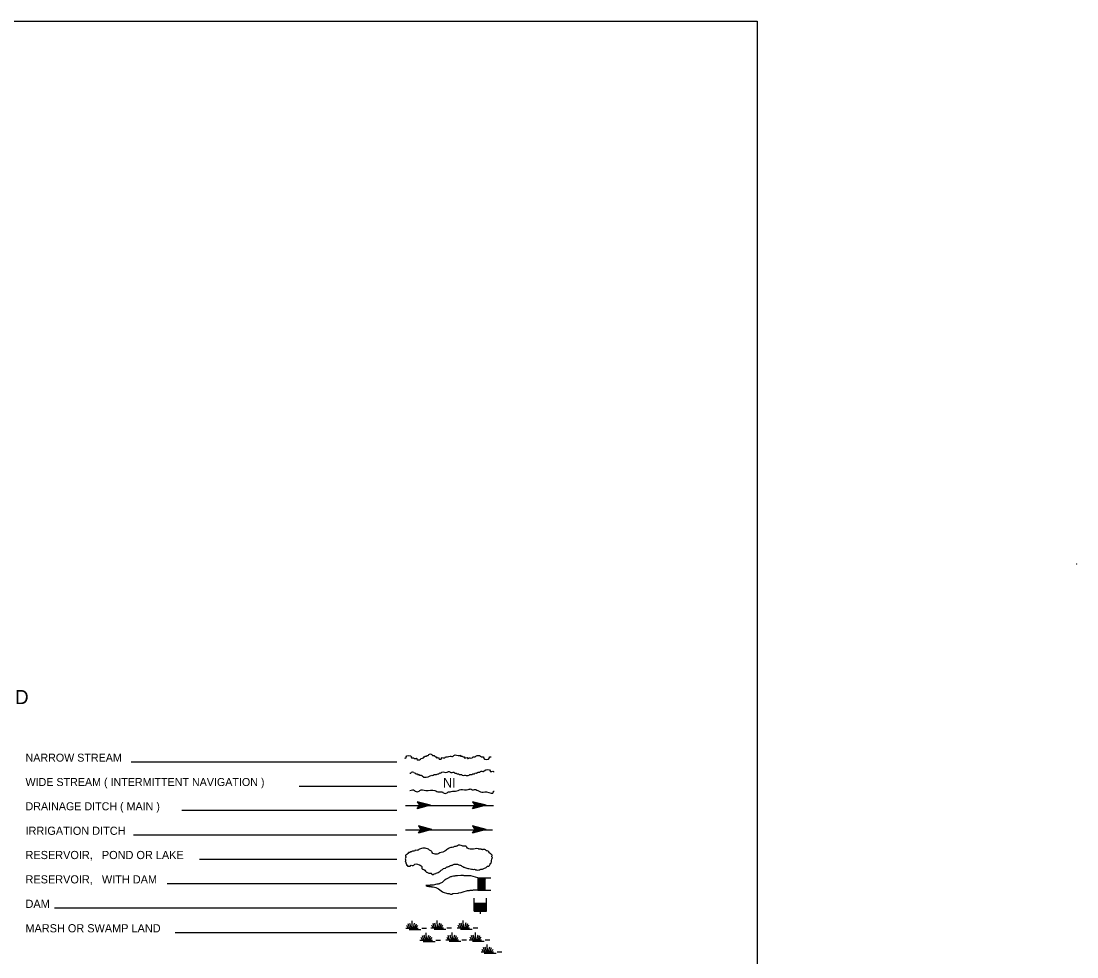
# Model space of a CAD drawing. Extents: x 857948 to 1381847, y 16167629 to 16572611.
# Drawn here: x 1325771 to 1381847, y 16328981 to 16378690 of the extents above; entities that cross this region are included whole.
import ezdxf

# ---------------------------------------------------------------- set-up
doc = ezdxf.new("R2010")
doc.units = 0
doc.layers.add('L1', color=7, linetype='Continuous')
doc.layers.add('L23', color=7, linetype='Continuous')

msp = doc.modelspace()

# ---------------------------------------------------------------- linework, layer by layer
at = {"layer": 'L1'}
for p, q in [((1381832, 16349858), (1381847, 16349858)), ((1381840, 16349851), (1381840, 16349865)), ((1381840, 16349858), (1381840, 16349858))]:
    msp.add_line(p, q, dxfattribs=at)
at = {"layer": 'L23'}
for p, q in [((1063280, 16378690), (1364867, 16378690)), ((1364867, 16378690), (1364867, 16202155)), ((1331623, 16339351), (1345726, 16339351)), ((1340541, 16338058), (1345726, 16338058)), ((1334300, 16336769), (1345726, 16336769)), ((1346180, 16337018), (1350858, 16337018)), ((1347521, 16337033), (1346813, 16337218)), ((1346813, 16337218), (1346930, 16337033)), ((1347521, 16337033), (1346813, 16336843)), ((1346813, 16336843), (1346930, 16337033)), ((1347415, 16337018), (1346856, 16336875)), ((1347442, 16337044), (1346866, 16337186)), ((1347341, 16337028), (1346866, 16336891)), ((1347363, 16337044), (1346872, 16337165)), ((1347257, 16337018), (1346882, 16336933)), ((1347273, 16337044), (1346908, 16337134)), ((1347183, 16337028), (1346908, 16336970)), ((1347056, 16337018), (1346914, 16336986)), ((1347183, 16337049), (1346924, 16337091)), ((1347521, 16337033), (1346930, 16337033)), ((1347072, 16337044), (1346940, 16337065)), ((1346982, 16337044), (1346940, 16337049)), ((1347014, 16337018), (1346940, 16337018)), ((1347204, 16337033), (1347014, 16337033)), ((1347141, 16337033), (1347014, 16337033)), ((1350467, 16337033), (1349754, 16337218)), ((1349754, 16337218), (1349876, 16337033)), ((1350467, 16337033), (1349754, 16336843)), ((1349754, 16336843), (1349876, 16337033)), ((1350356, 16337018), (1349797, 16336875)), ((1350383, 16337044), (1349807, 16337186)), ((1350282, 16337028), (1349807, 16336891)), ((1350309, 16337044), (1349812, 16337165)), ((1350198, 16337018), (1349823, 16336933)), ((1350214, 16337044), (1349849, 16337134)), ((1350124, 16337028), (1349849, 16336970)), ((1349997, 16337018), (1349855, 16336986)), ((1350124, 16337049), (1349865, 16337091)), ((1350467, 16337033), (1349876, 16337033)), ((1350013, 16337044), (1349881, 16337065)), ((1349923, 16337044), (1349881, 16337049)), ((1349955, 16337018), (1349881, 16337018)), ((1350150, 16337033), (1349955, 16337033)), ((1350082, 16337033), (1349955, 16337033)), ((1346180, 16335724), (1350816, 16335724)), ((1347590, 16335750), (1346882, 16335935)), ((1346882, 16335935), (1346998, 16335750)), ((1347590, 16335750), (1346882, 16335560)), ((1346882, 16335560), (1346998, 16335750)), ((1347484, 16335734), (1346924, 16335592)), ((1347505, 16335761), (1346930, 16335903)), ((1347405, 16335745), (1346930, 16335608)), ((1347431, 16335761), (1346940, 16335882)), ((1347326, 16335734), (1346951, 16335650)), ((1347341, 16335761), (1346972, 16335851)), ((1347246, 16335745), (1346972, 16335682)), ((1347125, 16335734), (1346982, 16335703)), ((1347246, 16335766), (1346988, 16335808)), ((1347590, 16335750), (1346998, 16335750)), ((1347141, 16335761), (1347009, 16335782)), ((1347046, 16335761), (1347009, 16335766)), ((1347083, 16335734), (1347009, 16335734)), ((1347273, 16335750), (1347083, 16335750)), ((1347204, 16335750), (1347083, 16335750)), ((1350467, 16335750), (1349754, 16335935)), ((1349754, 16335935), (1349876, 16335750)), ((1350467, 16335750), (1349754, 16335560)), ((1349754, 16335560), (1349876, 16335750)), ((1350356, 16335734), (1349797, 16335592)), ((1350383, 16335761), (1349807, 16335903)), ((1350282, 16335745), (1349807, 16335608)), ((1350309, 16335761), (1349812, 16335882)), ((1350198, 16335734), (1349823, 16335650)), ((1350214, 16335761), (1349849, 16335851)), ((1350124, 16335745), (1349849, 16335682)), ((1349997, 16335734), (1349855, 16335703)), ((1350124, 16335766), (1349865, 16335808)), ((1350467, 16335750), (1349876, 16335750)), ((1350013, 16335761), (1349881, 16335782)), ((1349923, 16335761), (1349881, 16335766)), ((1349955, 16335734), (1349881, 16335734)), ((1350150, 16335750), (1349955, 16335750)), ((1350082, 16335750), (1349955, 16335750)), ((1331739, 16335465), (1345726, 16335465)), ((1335250, 16334177), (1345726, 16334177)), ((1333524, 16332883), (1345726, 16332883)), ((1350024, 16333173), (1350715, 16333173)), ((1350024, 16333173), (1350425, 16332777)), ((1350024, 16333142), (1350425, 16332740)), ((1350024, 16333110), (1350425, 16332709)), ((1350024, 16333068), (1350425, 16332667)), ((1350024, 16333036), (1350425, 16332635)), ((1350024, 16332999), (1350425, 16332603)), ((1350024, 16332968), (1350425, 16332566)), ((1350024, 16332925), (1350425, 16332524)), ((1350024, 16332894), (1350388, 16332524)), ((1350024, 16332857), (1350356, 16332524)), ((1350024, 16332820), (1350325, 16332524)), ((1350024, 16332777), (1350282, 16332524)), ((1350024, 16332740), (1350251, 16332524)), ((1350055, 16333173), (1350425, 16332809)), ((1350092, 16333173), (1350425, 16332851)), ((1350129, 16333173), (1350425, 16332894)), ((1350166, 16333173), (1350425, 16332925)), ((1350198, 16333173), (1350425, 16332957)), ((1350240, 16333173), (1350425, 16332994)), ((1350282, 16333173), (1350425, 16333036)), ((1350314, 16333173), (1350425, 16333068)), ((1350346, 16333173), (1350425, 16333100)), ((1350383, 16333173), (1350425, 16333136)), ((1350024, 16332709), (1350208, 16332524)), ((1350024, 16332677), (1350172, 16332524)), ((1350024, 16332635), (1350129, 16332524)), ((1350024, 16332603), (1350098, 16332524)), ((1350024, 16332566), (1350066, 16332524)), ((1350024, 16332535), (1350029, 16332524)), ((1350425, 16332524), (1350715, 16332524)), ((1349834, 16331415), (1349834, 16332107)), ((1349834, 16331415), (1350230, 16331816)), ((1349834, 16331452), (1350198, 16331816)), ((1349834, 16331484), (1350156, 16331816)), ((1349834, 16331526), (1350113, 16331816)), ((1349834, 16331558), (1350082, 16331816)), ((1349834, 16331595), (1350050, 16331816)), ((1349834, 16331632), (1350013, 16331816)), ((1349834, 16331674), (1349971, 16331816)), ((1349834, 16331711), (1349939, 16331816)), ((1349834, 16331742), (1349907, 16331816)), ((1349834, 16331774), (1349876, 16331816)), ((1349865, 16331415), (1350267, 16331816)), ((1349897, 16331415), (1350298, 16331816)), ((1349939, 16331415), (1350340, 16331816)), ((1349971, 16331415), (1350372, 16331816)), ((1350008, 16331415), (1350409, 16331816)), ((1350040, 16331415), (1350441, 16331816)), ((1350082, 16331415), (1350483, 16331816)), ((1350113, 16331415), (1350483, 16331785)), ((1350150, 16331415), (1350483, 16331753)), ((1350187, 16331415), (1350483, 16331716)), ((1350230, 16331415), (1350483, 16331674)), ((1350267, 16331415), (1350483, 16331642)), ((1350483, 16331816), (1350483, 16332107)), ((1327542, 16331584), (1345726, 16331584)), ((1350172, 16331267), (1350172, 16331415)), ((1350298, 16331415), (1350483, 16331600)), ((1350330, 16331415), (1350483, 16331568)), ((1350372, 16331415), (1350483, 16331526)), ((1350409, 16331415), (1350483, 16331494)), ((1350441, 16331415), (1350483, 16331457)), ((1350472, 16331415), (1350483, 16331426)), ((1346196, 16330507), (1346866, 16330507)), ((1346333, 16330507), (1346259, 16330644)), ((1346396, 16330517), (1346322, 16330734)), ((1346491, 16330517), (1346417, 16330760)), ((1346549, 16330517), (1346534, 16330892)), ((1346608, 16330517), (1346671, 16330776)), ((1346671, 16330502), (1346766, 16330734)), ((1346740, 16330517), (1346840, 16330644)), ((1347046, 16330507), (1347299, 16330507)), ((1347532, 16330528), (1348197, 16330528)), ((1347664, 16330528), (1347590, 16330660)), ((1347732, 16330533), (1347658, 16330750)), ((1347822, 16330533), (1347748, 16330776)), ((1347880, 16330533), (1347864, 16330908)), ((1347938, 16330533), (1348007, 16330792)), ((1348007, 16330517), (1348096, 16330750)), ((1348075, 16330533), (1348176, 16330660)), ((1348382, 16330528), (1348630, 16330528)), ((1348925, 16330533), (1349591, 16330533)), ((1349057, 16330533), (1348984, 16330665)), ((1349121, 16330544), (1349047, 16330760)), ((1349216, 16330544), (1349142, 16330781)), ((1349274, 16330544), (1349258, 16330919)), ((1349332, 16330544), (1349401, 16330803)), ((1349401, 16330528), (1349490, 16330760)), ((1349464, 16330544), (1349564, 16330665)), ((1349776, 16330533), (1350024, 16330533)), ((1333957, 16330285), (1345726, 16330285)), ((1346375, 16330433), (1346998, 16330433)), ((1347088, 16329873), (1347014, 16330011)), ((1347157, 16329884), (1347083, 16330100)), ((1347246, 16329884), (1347172, 16330127)), ((1347304, 16329884), (1347289, 16330259)), ((1347363, 16329884), (1347431, 16330143)), ((1347431, 16329868), (1347521, 16330100)), ((1347500, 16329884), (1347600, 16330011)), ((1347706, 16330449), (1348334, 16330449)), ((1348466, 16329884), (1348392, 16330016)), ((1348529, 16329894), (1348456, 16330111)), ((1348624, 16329894), (1348551, 16330132)), ((1348683, 16329894), (1348667, 16330269)), ((1348741, 16329894), (1348804, 16330153)), ((1348804, 16329873), (1348899, 16330111)), ((1348873, 16329894), (1348973, 16330016)), ((1349100, 16330459), (1349723, 16330459)), ((1349696, 16329894), (1349622, 16330026)), ((1349765, 16329900), (1349691, 16330116)), ((1349855, 16329900), (1349781, 16330143)), ((1349913, 16329900), (1349897, 16330275)), ((1349971, 16329900), (1350040, 16330158)), ((1350040, 16329884), (1350129, 16330116)), ((1350108, 16329900), (1350208, 16330026)), ((1346956, 16329873), (1347621, 16329873)), ((1347130, 16329799), (1347759, 16329799)), ((1347806, 16329873), (1348054, 16329873)), ((1348334, 16329884), (1348999, 16329884)), ((1348508, 16329810), (1349131, 16329810)), ((1349184, 16329884), (1349432, 16329884)), ((1349564, 16329894), (1350230, 16329894)), ((1349739, 16329815), (1350367, 16329815)), ((1350330, 16329250), (1350256, 16329382)), ((1350399, 16329261), (1350325, 16329477)), ((1350414, 16329894), (1350663, 16329894)), ((1350488, 16329261), (1350414, 16329498)), ((1350546, 16329261), (1350531, 16329636)), ((1350604, 16329261), (1350673, 16329519)), ((1350673, 16329240), (1350763, 16329477)), ((1350742, 16329261), (1350842, 16329382)), ((1350198, 16329250), (1350863, 16329250)), ((1350372, 16329176), (1351000, 16329176)), ((1351048, 16329250), (1351296, 16329250))]:
    msp.add_line(p, q, dxfattribs=at)
for points in [[(1350024, 16333173), (1349665, 16333284), (1349306, 16333284), (1349263, 16333311), (1349121, 16333311), (1348957, 16333284), (1348841, 16333284), (1348799, 16333268), (1348741, 16333268), (1348656, 16333253), (1348614, 16333226), (1348572, 16333226), (1348413, 16333152), (1348355, 16333110), (1348334, 16333110), (1348297, 16333068), (1348271, 16333068), (1348133, 16332941), (1348017, 16332883), (1347991, 16332867), (1347949, 16332867), (1347917, 16332841), (1347848, 16332841), (1347648, 16332783), (1347505, 16332783), (1347489, 16332767), (1347405, 16332767), (1347268, 16332767), (1347289, 16332767), (1347326, 16332740), (1347405, 16332740), (1347431, 16332725), (1347547, 16332725), (1347574, 16332698), (1347605, 16332698), (1347648, 16332698), (1347790, 16332667), (1347933, 16332603), (1348155, 16332445), (1348192, 16332418), (1348413, 16332344), (1348514, 16332344), (1348572, 16332318), (1348640, 16332318), (1348698, 16332344), (1348984, 16332360), (1349026, 16332381), (1349142, 16332403), (1349242, 16332445), (1349480, 16332503), (1349580, 16332503), (1349622, 16332524), (1349765, 16332524), (1349807, 16332540), (1350029, 16332540)], [(1350024, 16333173), (1350024, 16332535)], [(1350024, 16332535), (1350024, 16332524), (1350425, 16332524), (1350425, 16333173)], [(1350472, 16331415), (1350483, 16331415), (1350483, 16331816), (1349834, 16331816)], [(1349834, 16331415), (1350472, 16331415)]]:
    msp.add_lwpolyline(points, dxfattribs=at)
for points in [[(1346132, 16339557), (1346217, 16339557), (1346217, 16339600), (1346497, 16339600), (1346497, 16339557), (1346613, 16339557), (1346655, 16339520), (1346782, 16339520), (1346782, 16339483), (1346982, 16339483), (1347025, 16339520), (1347141, 16339557), (1347225, 16339642), (1347268, 16339642), (1347304, 16339642), (1347341, 16339684), (1347384, 16339684), (1347421, 16339726), (1347590, 16339726), (1347621, 16339684), (1347706, 16339684), (1347790, 16339600), (1347832, 16339600), (1347832, 16339557), (1347864, 16339557), (1347949, 16339557), (1347949, 16339520), (1348107, 16339520), (1348107, 16339557), (1348271, 16339557), (1348313, 16339600), (1348392, 16339600), (1348429, 16339600), (1348556, 16339642), (1348714, 16339642), (1348756, 16339684), (1349073, 16339684), (1349116, 16339684), (1349116, 16339642), (1349200, 16339642), (1349242, 16339600), (1349316, 16339600), (1349316, 16339557), (1349480, 16339557), (1349480, 16339520), (1349522, 16339520), (1349564, 16339557), (1349596, 16339557), (1349723, 16339557), (1349765, 16339600), (1349839, 16339600), (1349923, 16339642), (1350166, 16339642), (1350208, 16339600), (1350325, 16339600), (1350325, 16339557), (1350647, 16339557), (1350647, 16339600), (1350731, 16339600)], [(1346423, 16338749), (1346465, 16338749), (1346497, 16338792), (1346623, 16338792), (1346666, 16338749), (1346708, 16338749), (1346740, 16338707), (1346824, 16338707), (1346824, 16338670), (1346909, 16338670), (1346909, 16338628), (1346951, 16338628), (1347025, 16338628), (1347067, 16338591), (1347505, 16338591), (1347590, 16338628), (1347674, 16338628), (1347716, 16338670), (1347832, 16338670), (1347917, 16338707), (1347959, 16338707), (1347991, 16338749), (1348033, 16338749), (1348112, 16338792), (1348397, 16338792), (1348471, 16338834), (1348514, 16338834), (1348556, 16338792), (1348714, 16338792), (1348756, 16338792), (1348799, 16338749), (1348883, 16338749), (1348925, 16338707), (1348999, 16338707), (1349042, 16338670), (1349163, 16338670), (1349200, 16338628), (1349321, 16338628), (1349364, 16338628), (1349564, 16338628), (1349607, 16338670), (1349723, 16338670), (1349765, 16338707), (1349849, 16338707), (1349892, 16338749), (1349966, 16338749), (1350050, 16338792), (1350092, 16338792), (1350129, 16338792), (1350172, 16338834), (1350330, 16338834), (1350372, 16338866), (1350689, 16338866), (1350689, 16338834), (1350773, 16338834), (1350858, 16338834), (1350858, 16338792)], [(1346423, 16337825), (1346666, 16337825), (1346708, 16337783), (1346909, 16337783), (1346951, 16337825), (1347268, 16337825), (1347748, 16337825), (1347959, 16337741), (1348155, 16337741), (1348197, 16337699), (1348397, 16337699), (1348471, 16337741), (1348556, 16337741), (1348683, 16337783), (1348841, 16337783), (1349121, 16337868), (1349522, 16337868), (1349607, 16337899), (1349649, 16337899), (1349691, 16337868), (1349849, 16337868), (1350092, 16337783), (1350172, 16337741), (1350488, 16337741), (1350858, 16337741), (1350858, 16337783), (1350900, 16337783)], [(1346238, 16334420), (1346238, 16334398), (1346217, 16334398), (1346196, 16334261), (1346180, 16334219), (1346180, 16334076), (1346180, 16334034), (1346196, 16334034), (1346196, 16333950), (1346217, 16333934), (1346217, 16333907), (1346238, 16333907), (1346238, 16333876), (1346259, 16333849), (1346280, 16333849), (1346296, 16333833), (1346296, 16333807), (1346322, 16333807), (1346439, 16333807), (1346454, 16333833), (1346623, 16333849), (1346639, 16333876), (1346909, 16333876)], [(1346909, 16333876), (1346967, 16333849), (1347046, 16333775), (1347046, 16333707), (1347083, 16333649), (1347109, 16333649), (1347304, 16333490), (1347347, 16333469), (1347431, 16333427), (1347574, 16333411), (1347574, 16333390), (1347774, 16333411), (1347817, 16333427), (1348033, 16333533), (1348271, 16333691), (1348334, 16333707), (1348371, 16333749), (1348514, 16333791), (1348572, 16333833), (1348656, 16333849), (1348698, 16333876), (1349026, 16333876), (1349184, 16333807), (1349279, 16333749), (1349337, 16333733), (1349548, 16333670), (1349691, 16333649), (1349723, 16333633), (1349849, 16333633), (1349908, 16333612), (1350129, 16333612), (1350187, 16333633), (1350272, 16333649), (1350346, 16333670), (1350430, 16333707), (1350589, 16333807), (1350615, 16333807), (1350673, 16333876), (1350689, 16333934), (1350715, 16333950), (1350758, 16334034), (1350773, 16334177), (1350800, 16334261), (1350773, 16334293), (1350773, 16334398), (1350758, 16334398), (1350758, 16334420), (1350715, 16334457), (1350689, 16334478), (1350615, 16334557), (1350531, 16334615), (1350488, 16334615), (1350472, 16334641), (1350288, 16334678), (1350251, 16334678), (1350208, 16334699), (1350108, 16334699), (1350066, 16334715), (1349691, 16334699), (1349438, 16334816), (1349422, 16334842), (1349364, 16334858), (1349263, 16334858), (1349200, 16334884), (1348941, 16334884), (1348899, 16334858), (1348815, 16334842), (1348783, 16334842), (1348741, 16334816), (1348598, 16334784), (1348413, 16334699), (1348234, 16334578), (1347949, 16334478), (1347917, 16334457), (1347706, 16334457), (1347605, 16334520), (1347590, 16334557), (1347532, 16334615), (1347463, 16334657), (1347431, 16334678), (1347405, 16334699), (1347289, 16334742), (1347167, 16334758), (1346924, 16334699), (1346782, 16334641), (1346697, 16334641), (1346681, 16334615), (1346565, 16334599), (1346497, 16334557), (1346454, 16334557), (1346439, 16334536), (1346396, 16334520), (1346354, 16334520), (1346322, 16334478), (1346296, 16334478), (1346280, 16334435), (1346238, 16334420)]]:
    msp.add_spline(points, degree=3, dxfattribs=at)

# ---------------------------------------------------------------- texts
for s, height, p in [('L  E  G  E  N  D', 749.98, (1319257, 16342409)), ('NARROW STREAM', 425.01, (1326005, 16339351)), ('WIDE STREAM ( INTERMITTENT NAVIGATION )', 425.01, (1326005, 16338058)), ('NI', 500, (1348181, 16337979)), ('DRAINAGE DITCH ( MAIN )', 425.01, (1326005, 16336769)), ('IRRIGATION DITCH', 433.31, (1326005, 16335465)), ('RESERVOIR,   POND OR LAKE', 433.31, (1326005, 16334177)), ('RESERVOIR,   WITH DAM', 433.31, (1326005, 16332883)), ('DAM', 433.3, (1326005, 16331584)), ('MARSH OR SWAMP LAND', 433.31, (1326000, 16330285))]:
    msp.add_text(s, height=height, dxfattribs=at).set_placement(p)

doc.saveas('drawing.dxf')
